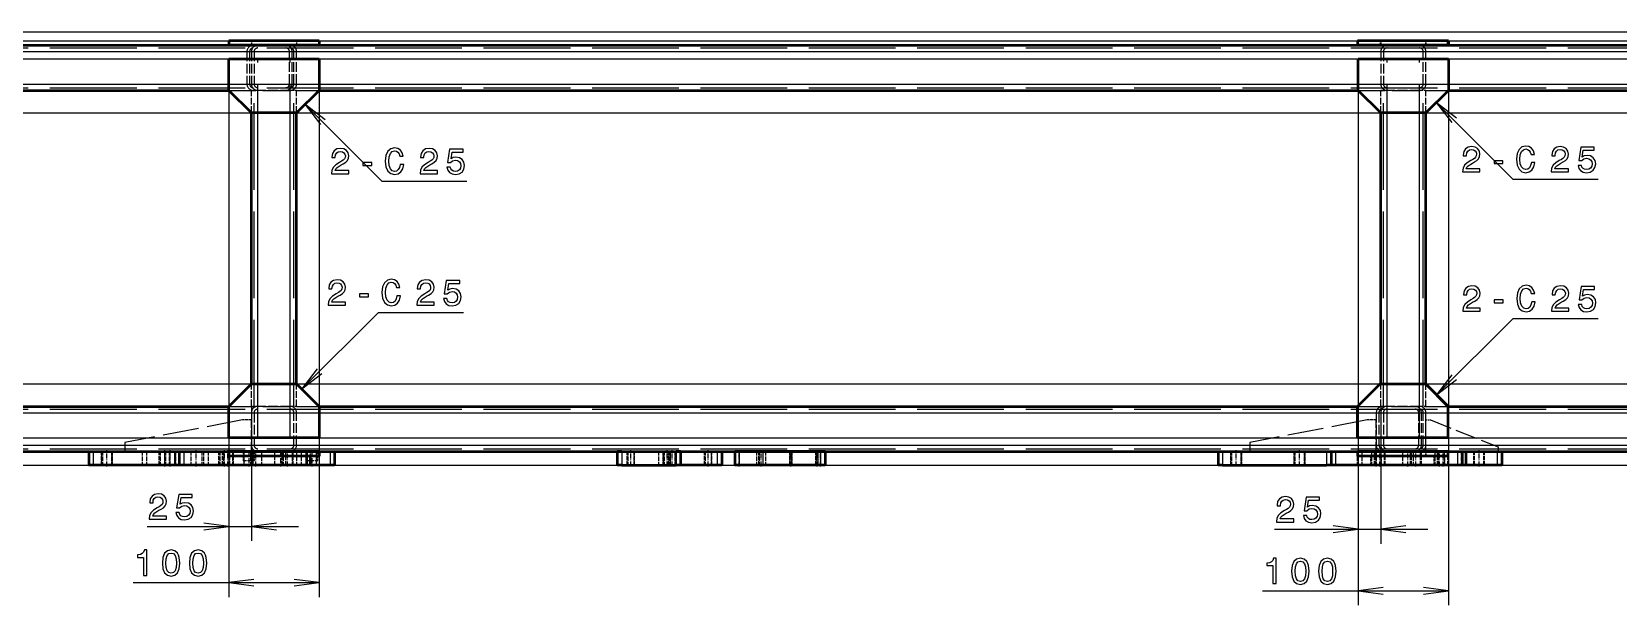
# Model space of a CAD drawing. Extents: x 0 to 1189, y 0 to 841.
# Drawn here: x 367.8 to 587.3, y 197.4 to 276.8 of the extents above; entities that cross this region are included whole.
import ezdxf

# ---------------------------------------------------------------- set-up
doc = ezdxf.new("R2010")
doc.units = 0
doc.linetypes.add('DASHDOT', pattern=[18.5, 12, -3, 0.5, -3])
doc.linetypes.add('DASHED', pattern=[15, 12, -3])

msp = doc.modelspace()

# ---------------------------------------------------------------- linework, layer by layer
at = {"color": 7, "lineweight": 25}
for p, q in [((206.92, 276.82), (779.74, 276.82)), ((198.79, 275.57), (770.06, 275.57)), ((206.92, 274.94), (762.58, 274.94)), ((189.42, 274.07), (754.42, 274.07)), ((198.79, 273.07), (762.58, 273.07)), ((198.79, 273.07), (788.86, 273.07)), ((272.54, 269.57), (395.04, 269.57)), ((395.04, 268.69), (395.04, 206.32)), ((395.04, 268.69), (395.04, 198.54)), ((407.54, 269.57), (551.29, 269.57)), ((407.54, 268.69), (407.54, 198.54)), ((551.29, 268.69), (551.29, 205.93)), ((551.29, 268.69), (551.29, 197.4)), ((563.79, 269.57), (650.67, 269.57)), ((563.79, 268.69), (563.79, 197.4)), ((405.6, 266.75), (416.2, 256.14)), ((562.1, 267.01), (572.71, 256.4)), ((195.67, 265.57), (788.86, 265.57)), ((399.04, 228.07), (399.04, 265.57)), ((403.54, 228.07), (403.54, 265.57)), ((555.29, 228.07), (555.29, 265.57)), ((559.79, 228.07), (559.79, 265.57)), ((416.2, 256.14), (427.98, 256.14)), ((572.71, 256.4), (584.48, 256.4)), ((405.14, 227.35), (415.75, 237.96)), ((415.75, 237.96), (427.52, 237.96)), ((562.14, 226.52), (572.75, 237.12)), ((572.75, 237.12), (584.52, 237.12)), ((195.67, 228.07), (798.81, 228.07)), ((272.54, 224.07), (395.04, 224.07)), ((398.17, 224.94), (398.17, 206.32)), ((407.54, 224.07), (551.21, 224.07)), ((554.42, 224.94), (554.42, 205.93)), ((563.71, 224.07), (650.67, 224.07)), ((189.42, 219.57), (754.42, 219.57)), ((198.79, 220.57), (778.04, 220.57)), ((198.79, 220.57), (798.81, 220.57)), ((189.42, 218.69), (788.4, 218.69)), ((376.29, 218.69), (376.29, 216.82)), ((387.54, 218.69), (387.54, 216.82)), ((388.79, 218.69), (388.79, 216.82)), ((405.67, 218.07), (405.67, 216.82)), ((409.04, 218.69), (409.04, 216.82)), ((449.42, 218.69), (449.42, 216.82)), ((456.92, 218.69), (456.92, 216.82)), ((462.61, 218.69), (462.61, 216.82)), ((465.67, 218.69), (465.67, 216.82)), ((476.92, 218.69), (476.92, 216.82)), ((532.54, 218.69), (532.54, 216.82)), ((546.92, 218.69), (546.92, 216.82)), ((548.17, 218.69), (548.17, 216.82)), ((565.04, 218.69), (565.04, 216.82)), ((570.54, 218.69), (570.54, 216.82)), ((226.54, 216.82), (788.4, 216.82)), ((383.72, 208.32), (404.67, 208.32)), ((539.7, 207.93), (560.92, 207.93)), ((381.8, 200.54), (407.54, 200.54)), ((538.05, 199.4), (563.79, 199.4))]:
    msp.add_line(p, q, dxfattribs=at)
at = {"color": 7, "linetype": 'DASHED', "lineweight": 25}
for p, q in [((190.29, 274.57), (753.54, 274.57)), ((189.42, 274.07), (754.42, 274.07)), ((189.79, 274.07), (754.04, 274.07)), ((189.79, 274.07), (754.04, 274.07)), ((195.29, 274.07), (748.54, 274.07)), ((195.29, 274.07), (748.54, 274.07)), ((195.67, 274.07), (748.17, 274.07)), ((195.67, 274.07), (748.17, 274.07)), ((195.67, 274.07), (748.17, 274.07)), ((195.67, 274.07), (748.17, 274.07)), ((195.67, 274.07), (748.17, 274.07)), ((195.67, 274.07), (748.17, 274.07)), ((189.42, 269.57), (754.42, 269.57)), ((189.79, 269.57), (754.04, 269.57)), ((189.79, 269.57), (754.04, 269.57)), ((190.29, 269.07), (753.54, 269.07)), ((195.29, 269.57), (748.54, 269.57)), ((195.29, 269.57), (748.54, 269.57)), ((195.67, 269.57), (748.17, 269.57)), ((195.67, 269.57), (748.17, 269.57)), ((195.67, 269.57), (748.17, 269.57)), ((195.67, 269.57), (748.17, 269.57)), ((195.67, 269.57), (748.17, 269.57)), ((195.67, 269.57), (748.17, 269.57)), ((398.54, 224.94), (398.54, 268.69)), ((399.04, 224.94), (399.04, 268.69)), ((399.04, 224.94), (399.04, 268.69)), ((399.04, 224.94), (399.04, 268.69)), ((403.54, 224.94), (403.54, 268.69)), ((403.54, 224.94), (403.54, 268.69)), ((403.54, 224.94), (403.54, 268.69)), ((404.04, 224.94), (404.04, 268.69)), ((554.79, 224.94), (554.79, 268.69)), ((555.29, 224.94), (555.29, 268.69)), ((555.29, 224.94), (555.29, 268.69)), ((555.29, 224.94), (555.29, 268.69)), ((559.79, 224.94), (559.79, 268.69)), ((559.79, 224.94), (559.79, 268.69)), ((559.79, 224.94), (559.79, 268.69)), ((560.29, 224.94), (560.29, 268.69)), ((189.42, 224.07), (754.42, 224.07)), ((189.79, 224.07), (754.04, 224.07)), ((189.79, 224.07), (754.04, 224.07)), ((190.29, 224.57), (753.54, 224.57)), ((195.29, 224.07), (748.54, 224.07)), ((195.29, 224.07), (748.54, 224.07)), ((195.67, 224.07), (748.17, 224.07)), ((195.67, 224.07), (748.17, 224.07)), ((195.67, 224.07), (748.17, 224.07)), ((195.67, 224.07), (748.17, 224.07)), ((195.67, 224.07), (748.17, 224.07)), ((195.67, 224.07), (748.17, 224.07)), ((189.42, 219.57), (754.42, 219.57)), ((189.79, 219.57), (754.04, 219.57)), ((189.79, 219.57), (754.04, 219.57)), ((195.29, 219.57), (748.54, 219.57)), ((195.29, 219.57), (748.54, 219.57)), ((195.67, 219.57), (748.17, 219.57)), ((195.67, 219.57), (748.17, 219.57)), ((195.67, 219.57), (748.17, 219.57)), ((195.67, 219.57), (748.17, 219.57)), ((195.67, 219.57), (748.17, 219.57)), ((195.67, 219.57), (748.17, 219.57)), ((190.29, 219.07), (753.54, 219.07))]:
    msp.add_line(p, q, dxfattribs=at)
at = {"color": 7, "lineweight": 50}
for p, q in [((207.54, 274.94), (740.04, 274.94)), ((395.04, 275.57), (395.04, 274.94)), ((407.54, 275.57), (395.04, 275.57)), ((407.54, 274.94), (395.04, 274.94)), ((407.54, 275.57), (407.54, 274.94)), ((551.21, 275.57), (551.21, 274.94)), ((563.71, 275.57), (551.21, 275.57)), ((563.71, 274.94), (551.21, 274.94)), ((563.79, 275.57), (563.71, 275.57)), ((563.71, 275.57), (563.71, 274.94)), ((563.79, 275.57), (563.79, 274.94)), ((395.04, 273.07), (407.54, 273.07)), ((395.04, 268.69), (395.04, 273.07)), ((407.54, 273.07), (407.54, 268.69)), ((551.29, 273.07), (563.79, 273.07)), ((551.29, 268.69), (551.29, 273.07)), ((563.79, 273.07), (563.79, 268.69)), ((272.54, 268.69), (395.04, 268.69)), ((398.17, 265.57), (395.04, 268.69)), ((407.54, 268.69), (404.42, 265.57)), ((407.54, 268.69), (551.29, 268.69)), ((554.42, 265.57), (551.29, 268.69)), ((563.79, 268.69), (560.67, 265.57)), ((563.79, 268.69), (650.67, 268.69)), ((398.17, 228.07), (398.17, 265.57)), ((404.42, 265.57), (398.17, 265.57)), ((404.42, 228.07), (404.42, 265.57)), ((554.42, 228.07), (554.42, 265.57)), ((560.67, 265.57), (554.42, 265.57)), ((560.67, 227.99), (560.67, 265.57)), ((395.04, 224.94), (398.17, 228.07)), ((398.17, 228.07), (404.42, 228.07)), ((404.42, 228.07), (407.54, 224.94)), ((551.21, 224.94), (554.34, 228.07)), ((554.34, 228.07), (560.59, 228.07)), ((560.59, 228.07), (563.71, 224.94)), ((560.67, 228.07), (563.79, 224.94)), ((272.54, 224.94), (395.04, 224.94)), ((395.04, 220.57), (395.04, 224.94)), ((407.54, 224.94), (551.21, 224.94)), ((407.54, 224.94), (407.54, 220.57)), ((551.21, 220.57), (551.21, 224.94)), ((563.71, 224.94), (650.67, 224.94)), ((563.71, 224.94), (563.71, 220.57)), ((407.54, 220.57), (395.04, 220.57)), ((563.71, 220.57), (551.21, 220.57)), ((190.29, 218.69), (448.79, 218.69)), ((375.67, 218.69), (375.67, 216.82)), ((388.17, 218.69), (388.17, 216.82)), ((395.04, 218.69), (395.04, 218.07)), ((407.54, 218.69), (395.04, 218.69)), ((407.54, 218.07), (395.04, 218.07)), ((406.29, 218.07), (406.29, 216.82)), ((407.54, 218.69), (407.54, 218.07)), ((409.67, 218.69), (409.67, 216.82)), ((449.42, 218.69), (448.79, 218.69)), ((448.79, 218.69), (448.79, 216.82)), ((448.89, 218.69), (457.45, 218.69)), ((449.42, 218.69), (456.92, 218.69)), ((457.54, 218.69), (456.92, 218.69)), ((457.54, 218.69), (753.54, 218.69)), ((457.54, 218.69), (457.54, 216.82)), ((463.23, 218.69), (463.23, 216.82)), ((465.67, 218.69), (465.04, 218.69)), ((465.04, 218.69), (465.04, 216.82)), ((476.92, 218.69), (465.67, 218.69)), ((477.54, 218.69), (476.92, 218.69)), ((477.54, 218.69), (477.54, 216.82)), ((531.92, 218.69), (531.92, 216.82)), ((547.54, 218.69), (547.54, 216.82)), ((551.21, 218.69), (551.21, 218.07)), ((563.71, 218.69), (551.21, 218.69)), ((563.71, 218.07), (551.21, 218.07)), ((563.71, 218.69), (563.71, 218.07)), ((565.67, 218.69), (565.67, 216.82)), ((566.17, 218.69), (566.17, 216.82)), ((571.17, 218.69), (571.17, 216.82)), ((376.29, 216.82), (375.67, 216.82)), ((387.54, 216.82), (376.29, 216.82)), ((388.17, 216.82), (387.54, 216.82)), ((388.79, 216.82), (388.17, 216.82)), ((405.67, 216.82), (388.79, 216.82)), ((406.29, 216.82), (405.67, 216.82)), ((409.04, 216.82), (406.29, 216.82)), ((409.67, 216.82), (409.04, 216.82)), ((449.42, 216.82), (448.79, 216.82)), ((449.42, 216.82), (456.92, 216.82)), ((457.54, 216.82), (456.92, 216.82)), ((462.61, 216.82), (457.54, 216.82)), ((463.23, 216.82), (462.61, 216.82)), ((465.67, 216.82), (465.04, 216.82)), ((476.92, 216.82), (465.67, 216.82)), ((477.54, 216.82), (476.92, 216.82)), ((532.54, 216.82), (531.92, 216.82)), ((532.54, 216.82), (546.92, 216.82)), ((547.54, 216.82), (546.92, 216.82)), ((548.17, 216.82), (547.54, 216.82)), ((565.04, 216.82), (548.17, 216.82)), ((565.67, 216.82), (565.04, 216.82)), ((566.17, 216.82), (565.67, 216.82)), ((570.54, 216.82), (566.17, 216.82)), ((571.17, 216.82), (570.54, 216.82))]:
    msp.add_line(p, q, dxfattribs=at)
at = {"color": 7, "linetype": 'DASHED', "lineweight": 25, "ltscale": 0.015625}
for p, q in [((398.17, 275.57), (398.17, 274.94)), ((398.17, 275.57), (398.17, 274.94)), ((398.17, 275.57), (398.17, 274.94)), ((398.17, 275.57), (398.17, 274.94)), ((404.42, 275.57), (404.42, 274.94)), ((404.42, 275.57), (404.42, 274.94)), ((404.42, 275.57), (404.42, 274.94)), ((404.42, 275.57), (404.42, 274.94)), ((551.29, 275.57), (551.29, 274.94)), ((554.34, 275.57), (554.34, 274.94)), ((554.42, 275.57), (554.42, 274.94)), ((554.42, 275.57), (554.42, 274.94)), ((554.42, 275.57), (554.42, 274.94)), ((560.59, 275.57), (560.59, 274.94)), ((560.67, 275.57), (560.67, 274.94)), ((560.67, 275.57), (560.67, 274.94)), ((560.67, 275.57), (560.67, 274.94)), ((560.67, 223.07), (561.29, 223.07)), ((398.17, 218.69), (398.17, 218.07)), ((404.42, 218.69), (404.42, 218.07)), ((405.67, 218.69), (405.67, 218.07)), ((406.29, 218.69), (406.29, 218.07)), ((551.29, 218.69), (551.29, 218.07)), ((554.34, 218.69), (554.34, 218.07)), ((554.42, 218.69), (554.42, 218.07)), ((554.42, 218.69), (554.42, 218.07)), ((554.42, 218.69), (554.42, 218.07)), ((560.59, 218.69), (560.59, 218.07)), ((560.67, 218.69), (560.67, 218.07)), ((560.67, 218.69), (560.67, 218.07)), ((560.67, 218.69), (560.67, 218.07)), ((563.79, 218.69), (563.79, 218.07)), ((570.67, 219.32), (570.67, 218.69))]:
    msp.add_line(p, q, dxfattribs=at)
at = {"color": 7, "linetype": 'DASHDOT', "lineweight": 25}
for p, q in [((132.92, 274.07), (810.92, 274.07)), ((399.04, 220.57), (399.04, 273.07)), ((403.54, 220.57), (403.54, 273.07)), ((555.29, 220.57), (555.29, 273.07)), ((559.79, 220.57), (559.79, 273.07)), ((132.92, 269.57), (810.92, 269.57)), ((132.92, 224.07), (810.92, 224.07)), ((132.92, 219.57), (810.92, 219.57))]:
    msp.add_line(p, q, dxfattribs=at)
at = {"color": 7, "linetype": 'DASHED', "lineweight": 25, "ltscale": 0.1125}
for p, q in [((397.54, 274.07), (397.54, 269.57)), ((397.92, 274.07), (397.92, 269.57)), ((398.17, 274.07), (398.17, 269.57)), ((398.54, 274.07), (398.54, 269.57)), ((403.42, 269.57), (403.42, 274.07)), ((403.79, 269.57), (403.79, 274.07)), ((404.04, 269.57), (404.04, 274.07)), ((404.42, 269.57), (404.42, 274.07)), ((554.42, 274.07), (554.42, 269.57)), ((554.79, 274.07), (554.79, 269.57)), ((560.29, 269.57), (560.29, 274.07)), ((560.67, 269.57), (560.67, 274.07)), ((403.54, 268.69), (399.04, 268.69)), ((559.79, 268.69), (555.29, 268.69)), ((398.17, 224.07), (398.17, 219.57)), ((398.54, 224.07), (398.54, 219.57)), ((403.54, 224.94), (399.04, 224.94)), ((404.04, 219.57), (404.04, 224.07)), ((404.42, 219.57), (404.42, 224.07)), ((553.79, 224.07), (553.79, 219.57)), ((554.17, 224.07), (554.17, 219.57)), ((554.42, 224.07), (554.42, 219.57)), ((554.79, 224.07), (554.79, 219.57)), ((559.79, 224.94), (555.29, 224.94)), ((559.67, 219.57), (559.67, 224.07)), ((560.04, 219.57), (560.04, 224.07)), ((560.29, 219.57), (560.29, 224.07)), ((560.67, 219.57), (560.67, 224.07))]:
    msp.add_line(p, q, dxfattribs=at)
at = {"color": 7, "linetype": 'DASHED', "lineweight": 25, "ltscale": 0.3125}
for p, q in [((395.04, 269.57), (407.54, 269.57)), ((395.04, 268.69), (407.54, 268.69)), ((551.29, 269.57), (563.79, 269.57)), ((551.29, 268.69), (563.79, 268.69)), ((395.04, 224.94), (407.54, 224.94)), ((395.04, 224.07), (407.54, 224.07)), ((551.21, 224.94), (563.71, 224.94)), ((551.21, 224.07), (563.71, 224.07))]:
    msp.add_line(p, q, dxfattribs=at)
at = {"color": 7, "linetype": 'DASHED', "lineweight": 25, "ltscale": 0.078125}
for p, q in [((398.17, 265.57), (398.17, 268.69)), ((399.04, 265.57), (399.04, 268.69)), ((403.54, 265.57), (403.54, 268.69)), ((404.42, 265.57), (404.42, 268.69)), ((554.42, 265.57), (554.42, 268.69)), ((555.29, 265.57), (555.29, 268.69)), ((559.79, 265.57), (559.79, 268.69)), ((560.67, 265.57), (560.67, 268.69)), ((398.17, 224.94), (398.17, 228.07)), ((399.04, 224.94), (399.04, 228.07)), ((403.54, 224.94), (403.54, 228.07)), ((404.42, 224.94), (404.42, 228.07)), ((554.42, 224.94), (554.42, 228.07)), ((555.29, 224.94), (555.29, 228.07)), ((559.79, 224.94), (559.79, 228.07))]:
    msp.add_line(p, q, dxfattribs=at)
at = {"color": 7, "linetype": 'DASHED', "lineweight": 25, "ltscale": 0.021875}
for p, q in [((399.04, 268.69), (398.17, 268.69)), ((404.42, 268.69), (403.54, 268.69)), ((555.29, 268.69), (554.42, 268.69)), ((560.67, 268.69), (559.79, 268.69)), ((399.04, 224.94), (398.17, 224.94)), ((404.42, 224.94), (403.54, 224.94)), ((555.29, 224.94), (554.42, 224.94)), ((560.67, 224.94), (559.79, 224.94))]:
    msp.add_line(p, q, dxfattribs=at)
at = {"color": 7, "linetype": 'DASHED', "lineweight": 25, "ltscale": 0.110485}
msp.add_line((551.29, 224.94), (554.42, 228.07), dxfattribs=at)
at = {"color": 7, "linetype": 'DASHED', "lineweight": 25, "ltscale": 0.002049}
for p, q in [((560.59, 228.07), (560.67, 228.07)), ((563.79, 220.57), (563.71, 220.57))]:
    msp.add_line(p, q, dxfattribs=at)
at = {"color": 7, "linetype": 'DASHED', "lineweight": 25, "ltscale": 0.07608}
msp.add_line((560.67, 224.94), (560.67, 227.99), dxfattribs=at)
at = {"color": 7, "linetype": 'DASHED', "lineweight": 25, "ltscale": 0.109375}
for p, q in [((551.29, 220.57), (551.29, 224.94)), ((563.79, 224.94), (563.79, 220.57)), ((398.17, 218.69), (398.17, 223.07)), ((553.79, 218.69), (553.79, 223.07)), ((560.67, 218.69), (560.67, 223.07))]:
    msp.add_line(p, q, dxfattribs=at)
at = {"color": 7, "linetype": 'DASHED', "lineweight": 25, "ltscale": 0.413694}
for p, q in [((396.92, 223.07), (380.67, 219.94)), ((552.54, 223.07), (536.29, 219.94))]:
    msp.add_line(p, q, dxfattribs=at)
at = {"color": 7, "linetype": 'DASHED', "lineweight": 25, "ltscale": 0.03125}
for p, q in [((398.17, 223.07), (396.92, 223.07)), ((553.79, 223.07), (552.54, 223.07)), ((380.67, 219.94), (380.67, 218.69)), ((536.29, 219.94), (536.29, 218.69)), ((397.04, 218.69), (397.04, 217.44)), ((397.04, 218.69), (397.04, 217.44)), ((398.54, 218.69), (398.54, 217.44)), ((398.54, 218.69), (398.54, 217.44)), ((405.79, 218.69), (405.79, 217.44)), ((405.79, 218.69), (405.79, 217.44)), ((407.29, 218.69), (407.29, 217.44)), ((407.29, 218.69), (407.29, 217.44)), ((553.04, 216.82), (553.04, 218.07)), ((553.04, 216.82), (553.04, 218.07)), ((554.54, 216.82), (554.54, 218.07)), ((554.54, 216.82), (554.54, 218.07)), ((561.79, 216.82), (561.79, 218.07)), ((561.79, 216.82), (561.79, 218.07)), ((563.29, 216.82), (563.29, 218.07)), ((563.29, 216.82), (563.29, 218.07))]:
    msp.add_line(p, q, dxfattribs=at)
at = {"color": 7, "linetype": 'DASHED', "lineweight": 25, "ltscale": 0.25243}
msp.add_line((561.29, 223.07), (570.67, 219.32), dxfattribs=at)
at = {"color": 7, "linetype": 'DASHED', "lineweight": 25, "ltscale": 0.046875}
for p, q in [((376.29, 218.69), (376.29, 216.82)), ((377.42, 218.69), (377.42, 216.82)), ((377.42, 216.82), (377.42, 218.69)), ((377.42, 216.82), (377.42, 218.69)), ((377.54, 218.69), (377.54, 216.82)), ((377.54, 218.69), (377.54, 216.82)), ((378.8, 218.69), (378.8, 216.82)), ((378.8, 218.69), (378.8, 216.82)), ((378.92, 218.69), (378.92, 216.82)), ((378.92, 216.82), (378.92, 218.69)), ((378.92, 216.82), (378.92, 218.69)), ((383.04, 218.69), (383.04, 216.82)), ((383.67, 218.69), (383.67, 216.82)), ((383.67, 218.69), (383.67, 216.82)), ((385.42, 216.82), (385.42, 218.69)), ((385.42, 216.82), (385.42, 218.69)), ((385.54, 218.69), (385.54, 216.82)), ((385.54, 218.69), (385.54, 216.82)), ((386.17, 218.69), (386.17, 216.82)), ((386.17, 216.82), (386.17, 218.69)), ((386.17, 216.82), (386.17, 218.69)), ((386.29, 218.69), (386.29, 216.82)), ((386.29, 218.69), (386.29, 216.82)), ((386.8, 218.69), (386.8, 216.82)), ((386.8, 218.69), (386.8, 216.82)), ((386.92, 216.82), (386.92, 218.69)), ((386.92, 216.82), (386.92, 218.69)), ((387.55, 218.69), (387.55, 216.82)), ((387.55, 218.69), (387.55, 216.82)), ((387.67, 218.69), (387.67, 216.82)), ((387.67, 216.82), (387.67, 218.69)), ((387.67, 216.82), (387.67, 218.69)), ((388.79, 218.69), (388.79, 216.82)), ((388.79, 218.69), (388.79, 216.82)), ((389.79, 218.69), (389.79, 216.82)), ((389.79, 218.69), (389.79, 216.82)), ((391.29, 218.69), (391.29, 216.82)), ((391.29, 218.69), (391.29, 216.82)), ((391.54, 218.69), (391.54, 216.82)), ((392.17, 218.69), (392.17, 216.82)), ((392.17, 218.69), (392.17, 216.82)), ((393.67, 216.82), (393.67, 218.69)), ((393.67, 216.82), (393.67, 218.69)), ((393.67, 216.82), (393.67, 218.69)), ((393.67, 216.82), (393.67, 218.69)), ((393.79, 218.69), (393.79, 216.82)), ((393.79, 218.69), (393.79, 216.82)), ((393.79, 218.69), (393.79, 216.82)), ((393.79, 218.69), (393.79, 216.82)), ((394.17, 216.82), (394.17, 218.69)), ((394.17, 216.82), (394.17, 218.69)), ((394.29, 218.69), (394.29, 216.82)), ((394.29, 218.69), (394.29, 216.82)), ((395.05, 218.69), (395.05, 216.82)), ((395.05, 218.69), (395.05, 216.82)), ((395.05, 218.69), (395.05, 216.82)), ((395.05, 218.69), (395.05, 216.82)), ((395.17, 216.82), (395.17, 218.69)), ((395.17, 216.82), (395.17, 218.69)), ((395.17, 216.82), (395.17, 218.69)), ((395.17, 216.82), (395.17, 218.69)), ((395.55, 218.69), (395.55, 216.82)), ((395.55, 218.69), (395.55, 216.82)), ((395.67, 216.82), (395.67, 218.69)), ((395.67, 216.82), (395.67, 218.69)), ((397.16, 216.82), (397.16, 218.69)), ((397.16, 216.82), (397.16, 218.69)), ((398.04, 218.69), (398.04, 216.82)), ((398.04, 218.69), (398.04, 216.82)), ((398.04, 218.69), (398.04, 216.82)), ((398.04, 218.69), (398.04, 216.82)), ((398.42, 216.82), (398.42, 218.69)), ((398.42, 216.82), (398.42, 218.69)), ((399.54, 218.69), (399.54, 216.82)), ((399.54, 218.69), (399.54, 216.82)), ((399.54, 218.69), (399.54, 216.82)), ((399.54, 218.69), (399.54, 216.82)), ((401.42, 216.82), (401.42, 218.69)), ((401.42, 216.82), (401.42, 218.69)), ((402.42, 216.82), (402.42, 218.69)), ((402.42, 216.82), (402.42, 218.69)), ((402.42, 216.82), (402.42, 218.69)), ((402.42, 216.82), (402.42, 218.69)), ((402.54, 218.69), (402.54, 216.82)), ((402.54, 218.69), (402.54, 216.82)), ((402.54, 218.69), (402.54, 216.82)), ((402.54, 218.69), (402.54, 216.82)), ((402.92, 216.82), (402.92, 218.69)), ((402.92, 216.82), (402.92, 218.69)), ((403.8, 218.69), (403.8, 216.82)), ((403.8, 218.69), (403.8, 216.82)), ((403.8, 218.69), (403.8, 216.82)), ((403.8, 218.69), (403.8, 216.82)), ((403.92, 216.82), (403.92, 218.69)), ((403.92, 216.82), (403.92, 218.69)), ((403.92, 216.82), (403.92, 218.69)), ((403.92, 216.82), (403.92, 218.69)), ((404.42, 218.69), (404.42, 216.82)), ((404.42, 218.69), (404.42, 216.82)), ((405.04, 218.69), (405.04, 216.82)), ((405.67, 218.69), (405.67, 216.82)), ((405.67, 218.69), (405.67, 216.82)), ((405.67, 218.69), (405.67, 216.82)), ((405.91, 216.82), (405.91, 218.69)), ((405.91, 216.82), (405.91, 218.69)), ((407.17, 216.82), (407.17, 218.69)), ((407.17, 216.82), (407.17, 218.69)), ((409.04, 218.69), (409.04, 216.82)), ((449.42, 218.69), (449.42, 216.82)), ((450.17, 216.82), (450.17, 218.69)), ((450.17, 216.82), (450.17, 218.69)), ((450.25, 218.69), (450.25, 216.82)), ((450.25, 218.69), (450.25, 216.82)), ((451.08, 218.69), (451.08, 216.82)), ((451.08, 218.69), (451.08, 216.82)), ((451.17, 216.82), (451.17, 218.69)), ((451.17, 216.82), (451.17, 218.69)), ((454.48, 218.69), (454.48, 216.82)), ((455.11, 218.69), (455.11, 216.82)), ((455.11, 218.69), (455.11, 216.82)), ((455.17, 216.82), (455.17, 218.69)), ((455.17, 216.82), (455.17, 218.69)), ((455.25, 218.69), (455.25, 216.82)), ((455.25, 218.69), (455.25, 216.82)), ((455.86, 216.82), (455.86, 218.69)), ((455.86, 216.82), (455.86, 218.69)), ((455.94, 218.69), (455.94, 216.82)), ((455.94, 218.69), (455.94, 216.82)), ((456.08, 218.69), (456.08, 216.82)), ((456.08, 218.69), (456.08, 216.82)), ((456.17, 216.82), (456.17, 218.69)), ((456.17, 216.82), (456.17, 218.69)), ((456.77, 218.69), (456.77, 216.82)), ((456.77, 218.69), (456.77, 216.82)), ((456.86, 216.82), (456.86, 218.69)), ((456.86, 216.82), (456.86, 218.69)), ((456.92, 218.69), (456.92, 216.82)), ((460.86, 216.82), (460.86, 218.69)), ((460.86, 216.82), (460.86, 218.69)), ((460.94, 218.69), (460.94, 216.82)), ((460.94, 218.69), (460.94, 216.82)), ((461.77, 218.69), (461.77, 216.82)), ((461.77, 218.69), (461.77, 216.82)), ((461.86, 216.82), (461.86, 218.69)), ((461.86, 216.82), (461.86, 218.69)), ((462.61, 218.69), (462.61, 216.82)), ((465.67, 218.69), (465.67, 216.82)), ((468.04, 218.69), (468.04, 216.82)), ((468.36, 216.82), (468.36, 218.69)), ((468.36, 216.82), (468.36, 218.69)), ((468.36, 216.82), (468.36, 218.69)), ((468.36, 216.82), (468.36, 218.69)), ((468.41, 218.69), (468.41, 216.82)), ((468.41, 218.69), (468.41, 216.82)), ((468.93, 218.69), (468.93, 216.82)), ((468.93, 218.69), (468.93, 216.82)), ((468.98, 216.82), (468.98, 218.69)), ((468.98, 216.82), (468.98, 218.69)), ((468.98, 216.82), (468.98, 218.69)), ((468.98, 216.82), (468.98, 218.69)), ((469.29, 218.69), (469.29, 216.82)), ((472.64, 216.82), (472.64, 218.69)), ((472.64, 216.82), (472.64, 218.69)), ((472.64, 216.82), (472.64, 218.69)), ((472.64, 216.82), (472.64, 218.69)), ((472.67, 218.69), (472.67, 216.82)), ((472.67, 218.69), (472.67, 216.82)), ((472.92, 218.69), (472.92, 216.82)), ((472.92, 218.69), (472.92, 216.82)), ((472.95, 216.82), (472.95, 218.69)), ((472.95, 216.82), (472.95, 218.69)), ((472.95, 216.82), (472.95, 218.69)), ((472.95, 216.82), (472.95, 218.69)), ((476.26, 216.82), (476.26, 218.69)), ((476.26, 216.82), (476.26, 218.69)), ((476.26, 216.82), (476.26, 218.69)), ((476.26, 216.82), (476.26, 218.69)), ((476.29, 218.69), (476.29, 216.82)), ((476.29, 218.69), (476.29, 216.82)), ((476.54, 218.69), (476.54, 216.82)), ((476.54, 218.69), (476.54, 216.82)), ((476.57, 216.82), (476.57, 218.69)), ((476.57, 216.82), (476.57, 218.69)), ((476.57, 216.82), (476.57, 218.69)), ((476.57, 216.82), (476.57, 218.69)), ((476.92, 218.69), (476.92, 216.82)), ((532.54, 218.69), (532.54, 216.82)), ((533.67, 218.69), (533.67, 216.82)), ((533.67, 216.82), (533.67, 218.69)), ((533.67, 216.82), (533.67, 218.69)), ((533.79, 218.69), (533.79, 216.82)), ((533.79, 218.69), (533.79, 216.82)), ((535.05, 218.69), (535.05, 216.82)), ((535.05, 218.69), (535.05, 216.82)), ((535.17, 218.69), (535.17, 216.82)), ((535.17, 216.82), (535.17, 218.69)), ((535.17, 216.82), (535.17, 218.69)), ((542.42, 218.69), (542.42, 216.82)), ((542.42, 216.82), (542.42, 218.69)), ((542.42, 216.82), (542.42, 218.69)), ((542.54, 218.69), (542.54, 216.82)), ((542.54, 218.69), (542.54, 216.82)), ((543.8, 218.69), (543.8, 216.82)), ((543.8, 218.69), (543.8, 216.82)), ((543.92, 218.69), (543.92, 216.82)), ((543.92, 216.82), (543.92, 218.69)), ((543.92, 216.82), (543.92, 218.69)), ((551.17, 218.69), (551.17, 216.82)), ((551.79, 218.69), (551.79, 216.82)), ((551.79, 218.69), (551.79, 216.82)), ((553.16, 218.69), (553.16, 216.82)), ((553.16, 218.69), (553.16, 216.82)), ((553.54, 216.82), (553.54, 218.69)), ((553.54, 216.82), (553.54, 218.69)), ((553.54, 216.82), (553.54, 218.69)), ((553.66, 216.82), (553.66, 218.69)), ((553.66, 216.82), (553.66, 218.69)), ((553.79, 218.69), (553.79, 216.82)), ((554.42, 218.69), (554.42, 216.82)), ((554.42, 218.69), (554.42, 216.82)), ((554.43, 218.69), (554.43, 216.82)), ((554.43, 218.69), (554.43, 216.82)), ((554.93, 216.82), (554.93, 218.69)), ((554.93, 216.82), (554.93, 218.69)), ((555.04, 216.82), (555.04, 218.69)), ((555.04, 216.82), (555.04, 218.69)), ((555.04, 216.82), (555.04, 218.69)), ((557.42, 218.69), (557.42, 216.82)), ((557.42, 218.69), (557.42, 216.82)), ((558.54, 216.82), (558.54, 218.69)), ((558.54, 216.82), (558.54, 218.69)), ((558.54, 216.82), (558.54, 218.69)), ((558.66, 216.82), (558.66, 218.69)), ((558.66, 216.82), (558.66, 218.69)), ((558.92, 218.69), (558.92, 216.82)), ((558.92, 218.69), (558.92, 216.82)), ((559.92, 216.82), (559.92, 218.69)), ((559.92, 216.82), (559.92, 218.69)), ((560.04, 216.82), (560.04, 218.69)), ((560.04, 216.82), (560.04, 218.69)), ((560.04, 216.82), (560.04, 218.69)), ((561.91, 218.69), (561.91, 216.82)), ((561.91, 218.69), (561.91, 216.82)), ((562.29, 216.82), (562.29, 218.69)), ((562.29, 216.82), (562.29, 218.69)), ((562.29, 216.82), (562.29, 218.69)), ((562.41, 216.82), (562.41, 218.69)), ((562.41, 216.82), (562.41, 218.69)), ((563.18, 218.69), (563.18, 216.82)), ((563.18, 218.69), (563.18, 216.82)), ((563.68, 216.82), (563.68, 218.69)), ((563.68, 216.82), (563.68, 218.69)), ((563.79, 216.82), (563.79, 218.69)), ((563.79, 216.82), (563.79, 218.69)), ((563.79, 216.82), (563.79, 218.69)), ((565.04, 218.69), (565.04, 216.82)), ((565.54, 218.69), (565.54, 216.82)), ((565.54, 218.69), (565.54, 216.82)), ((567.29, 216.82), (567.29, 218.69)), ((567.29, 216.82), (567.29, 218.69)), ((567.29, 216.82), (567.29, 218.69)), ((567.41, 216.82), (567.41, 218.69)), ((567.41, 216.82), (567.41, 218.69)), ((568.67, 216.82), (568.67, 218.69)), ((568.67, 216.82), (568.67, 218.69)), ((568.79, 216.82), (568.79, 218.69)), ((568.79, 216.82), (568.79, 218.69)), ((568.79, 216.82), (568.79, 218.69)), ((570.54, 218.69), (570.54, 216.82))]:
    msp.add_line(p, q, dxfattribs=at)
at = {"color": 7, "linetype": 'DASHDOT', "lineweight": 25, "ltscale": 0.05625}
for p, q in [((378.17, 216.63), (378.17, 218.88)), ((386.17, 216.63), (386.17, 218.88)), ((386.92, 216.63), (386.92, 218.88)), ((390.54, 216.63), (390.54, 218.88)), ((394.42, 216.63), (394.42, 218.88)), ((394.92, 216.63), (394.92, 218.88)), ((398.79, 216.63), (398.79, 218.88)), ((403.17, 216.63), (403.17, 218.88)), ((450.67, 216.63), (450.67, 218.88)), ((455.67, 216.63), (455.67, 218.88)), ((456.36, 216.63), (456.36, 218.88)), ((461.36, 216.63), (461.36, 218.88)), ((465.67, 216.63), (465.67, 218.88)), ((468.67, 216.63), (468.67, 218.88)), ((472.79, 216.63), (472.79, 218.88)), ((476.42, 216.63), (476.42, 218.88)), ((476.92, 216.63), (476.92, 218.88)), ((534.42, 216.63), (534.42, 218.88)), ((543.17, 216.63), (543.17, 218.88)), ((553.79, 216.63), (553.79, 218.88)), ((554.29, 216.63), (554.29, 218.88)), ((558.17, 216.63), (558.17, 218.88)), ((559.29, 216.63), (559.29, 218.88)), ((562.54, 216.63), (562.54, 218.88)), ((563.04, 216.63), (563.04, 218.88)), ((568.04, 216.63), (568.04, 218.88))]:
    msp.add_line(p, q, dxfattribs=at)
at = {"color": 7, "linetype": 'DASHED', "lineweight": 25, "ltscale": 0.0375}
for p, q in [((397.04, 217.44), (398.54, 217.44)), ((397.04, 217.44), (398.54, 217.44)), ((397.04, 217.44), (398.54, 217.44)), ((397.04, 217.44), (398.54, 217.44)), ((397.04, 217.44), (398.54, 217.44)), ((405.79, 217.44), (407.29, 217.44)), ((405.79, 217.44), (407.29, 217.44)), ((405.79, 217.44), (407.29, 217.44)), ((405.79, 217.44), (407.29, 217.44)), ((405.79, 217.44), (407.29, 217.44)), ((554.54, 218.07), (553.04, 218.07)), ((554.54, 218.07), (553.04, 218.07)), ((554.54, 218.07), (553.04, 218.07)), ((554.54, 218.07), (553.04, 218.07)), ((563.29, 218.07), (561.79, 218.07)), ((563.29, 218.07), (561.79, 218.07)), ((563.29, 218.07), (561.79, 218.07)), ((563.29, 218.07), (561.79, 218.07))]:
    msp.add_line(p, q, dxfattribs=at)
at = {"color": 7, "linetype": 'DASHED', "lineweight": 25, "ltscale": 0.005918}
for p, q in [((397.04, 217.44), (397.16, 217.24)), ((397.04, 217.44), (397.16, 217.24)), ((398.54, 217.44), (398.42, 217.24)), ((398.54, 217.44), (398.42, 217.24)), ((405.79, 217.44), (405.91, 217.24)), ((405.79, 217.44), (405.91, 217.24)), ((407.29, 217.44), (407.17, 217.24)), ((407.29, 217.44), (407.17, 217.24)), ((553.04, 218.07), (553.16, 218.27)), ((553.04, 218.07), (553.16, 218.27)), ((554.54, 218.07), (554.43, 218.27)), ((554.54, 218.07), (554.43, 218.27)), ((561.79, 218.07), (561.91, 218.27)), ((561.79, 218.07), (561.91, 218.27)), ((563.29, 218.07), (563.18, 218.27)), ((563.29, 218.07), (563.18, 218.27))]:
    msp.add_line(p, q, dxfattribs=at)
at = {"color": 7, "linetype": 'DASHDOT', "lineweight": 25, "ltscale": 0.056252}
for p, q in [((397.79, 218.88), (397.79, 216.63)), ((402.17, 218.88), (402.17, 216.63)), ((406.54, 218.88), (406.54, 216.63))]:
    msp.add_line(p, q, dxfattribs=at)
at = {"color": 7, "linetype": 'DASHED', "lineweight": 25, "ltscale": 0.002298}
msp.add_line((448.79, 218.69), (448.89, 218.69), dxfattribs=at)
at = {"color": 7, "linetype": 'DASHED', "lineweight": 25, "ltscale": 0.002299}
msp.add_line((457.45, 218.69), (457.54, 218.69), dxfattribs=at)
at = {"color": 7, "linetype": 'DASHED', "lineweight": 25, "ltscale": 0.002046}
msp.add_line((563.79, 218.07), (563.71, 218.07), dxfattribs=at)
at = {"color": 7, "lineweight": 25}
for points in [[(408.37, 264.62), (405.6, 266.75), (407.73, 263.97)], [(564.88, 264.87), (562.1, 267.01), (564.24, 264.23)], [(407.27, 230.13), (405.14, 227.35), (407.92, 229.48)], [(564.27, 229.29), (562.14, 226.52), (564.92, 228.65)], [(391.57, 207.86), (395.04, 208.32), (391.57, 208.78)], [(401.64, 208.78), (398.17, 208.32), (401.64, 207.86)], [(547.82, 207.47), (551.29, 207.93), (547.82, 208.39)], [(557.89, 208.39), (554.42, 207.93), (557.89, 207.47)], [(398.51, 200.99), (395.04, 200.54), (398.51, 200.08)], [(404.07, 200.08), (407.54, 200.54), (404.07, 200.99)], [(554.76, 199.86), (551.29, 199.4), (554.76, 198.94)], [(560.32, 198.94), (563.79, 199.4), (560.32, 199.86)]]:
    msp.add_lwpolyline(points, dxfattribs=at)
for points in [[(409.23, 257.14), (411.64, 257.14), (411.64, 257.58), (409.74, 257.58), (409.84, 257.81), (410.03, 258.01), (410.59, 258.37), (410.88, 258.52), (411.22, 258.74), (411.45, 258.99), (411.59, 259.29), (411.64, 259.62), (411.55, 260.05), (411.32, 260.38), (410.95, 260.59), (410.48, 260.67), (410, 260.58), (409.63, 260.34), (409.4, 259.97), (409.31, 259.47), (409.31, 259.4), (409.77, 259.4), (409.77, 259.44), (409.82, 259.78), (409.96, 260.03), (410.17, 260.19), (410.46, 260.25), (410.75, 260.2), (410.97, 260.07), (411.11, 259.88), (411.16, 259.63), (411.12, 259.4), (411.03, 259.2), (410.87, 259.03), (410.65, 258.88), (410.35, 258.72), (409.85, 258.4), (409.51, 258.07), (409.3, 257.67), (409.23, 257.16)], [(418.75, 258.44), (418.65, 258.02), (418.49, 257.72), (418.25, 257.53), (417.98, 257.47), (417.65, 257.56), (417.4, 257.83), (417.23, 258.28), (417.17, 258.89), (417.23, 259.5), (417.39, 259.95), (417.65, 260.22), (417.98, 260.32), (418.22, 260.27), (418.43, 260.13), (418.59, 259.9), (418.7, 259.59), (419.18, 259.59), (419.03, 260.07), (418.77, 260.43), (418.41, 260.66), (417.98, 260.74), (417.45, 260.61), (417.04, 260.26), (416.78, 259.68), (416.69, 258.89), (416.78, 258.11), (417.04, 257.53), (417.45, 257.17), (417.98, 257.05), (418.45, 257.14), (418.83, 257.41), (419.1, 257.85), (419.24, 258.44)], [(421.49, 257.14), (423.9, 257.14), (423.9, 257.58), (422, 257.58), (422.1, 257.81), (422.28, 258.01), (422.84, 258.37), (423.14, 258.52), (423.47, 258.74), (423.71, 258.99), (423.85, 259.29), (423.9, 259.62), (423.81, 260.05), (423.57, 260.38), (423.21, 260.59), (422.74, 260.67), (422.26, 260.58), (421.89, 260.34), (421.65, 259.97), (421.57, 259.47), (421.57, 259.4), (422.03, 259.4), (422.03, 259.44), (422.08, 259.78), (422.21, 260.03), (422.43, 260.19), (422.72, 260.25), (423.01, 260.2), (423.23, 260.07), (423.37, 259.88), (423.42, 259.63), (423.38, 259.4), (423.29, 259.2), (423.13, 259.03), (422.9, 258.88), (422.61, 258.72), (422.11, 258.4), (421.76, 258.07), (421.56, 257.67), (421.49, 257.16)], [(425.21, 258.05), (425.32, 257.64), (425.57, 257.32), (425.93, 257.12), (426.39, 257.04), (426.9, 257.13), (427.3, 257.38), (427.55, 257.77), (427.65, 258.28), (427.56, 258.75), (427.32, 259.11), (426.94, 259.35), (426.45, 259.44), (426.08, 259.38), (425.78, 259.21), (425.92, 260.15), (427.46, 260.15), (427.46, 260.57), (425.59, 260.57), (425.31, 258.71), (425.71, 258.71), (426, 258.95), (426.38, 259.03), (426.7, 258.98), (426.95, 258.82), (427.1, 258.57), (427.16, 258.25), (427.1, 257.93), (426.94, 257.69), (426.7, 257.53), (426.38, 257.47), (426.11, 257.51), (425.9, 257.63), (425.75, 257.81), (425.68, 258.05)], [(565.74, 257.4), (568.15, 257.4), (568.15, 257.83), (566.24, 257.83), (566.35, 258.07), (566.53, 258.27), (567.09, 258.62), (567.39, 258.78), (567.72, 258.99), (567.96, 259.24), (568.1, 259.54), (568.15, 259.88), (568.06, 260.3), (567.82, 260.64), (567.46, 260.85), (566.99, 260.92), (566.51, 260.84), (566.14, 260.6), (565.9, 260.22), (565.82, 259.72), (565.82, 259.65), (566.28, 259.65), (566.28, 259.69), (566.33, 260.04), (566.46, 260.29), (566.68, 260.45), (566.97, 260.51), (567.26, 260.46), (567.48, 260.33), (567.62, 260.13), (567.67, 259.89), (567.63, 259.65), (567.54, 259.46), (567.37, 259.28), (567.15, 259.13), (566.86, 258.97), (566.36, 258.66), (566.01, 258.33), (565.81, 257.92), (565.74, 257.41)], [(575.26, 258.7), (575.16, 258.28), (574.99, 257.97), (574.76, 257.79), (574.49, 257.73), (574.16, 257.82), (573.9, 258.09), (573.73, 258.53), (573.68, 259.15), (573.73, 259.76), (573.9, 260.21), (574.16, 260.48), (574.49, 260.58), (574.73, 260.53), (574.94, 260.38), (575.1, 260.16), (575.21, 259.84), (575.69, 259.84), (575.54, 260.32), (575.28, 260.69), (574.92, 260.91), (574.49, 260.99), (573.95, 260.87), (573.55, 260.52), (573.28, 259.94), (573.19, 259.15), (573.28, 258.36), (573.55, 257.78), (573.95, 257.42), (574.49, 257.3), (574.96, 257.4), (575.34, 257.67), (575.6, 258.1), (575.74, 258.7)], [(578, 257.4), (580.4, 257.4), (580.4, 257.83), (578.5, 257.83), (578.61, 258.07), (578.79, 258.27), (579.35, 258.62), (579.65, 258.78), (579.98, 258.99), (580.22, 259.24), (580.35, 259.54), (580.4, 259.88), (580.32, 260.3), (580.08, 260.64), (579.72, 260.85), (579.25, 260.92), (578.77, 260.84), (578.4, 260.6), (578.16, 260.22), (578.08, 259.72), (578.08, 259.65), (578.54, 259.65), (578.54, 259.69), (578.58, 260.04), (578.72, 260.29), (578.94, 260.45), (579.22, 260.51), (579.52, 260.46), (579.73, 260.33), (579.87, 260.13), (579.93, 259.89), (579.89, 259.65), (579.79, 259.46), (579.63, 259.28), (579.41, 259.13), (579.11, 258.97), (578.62, 258.66), (578.27, 258.33), (578.06, 257.92), (578, 257.41)], [(581.71, 258.31), (581.83, 257.9), (582.07, 257.58), (582.44, 257.37), (582.9, 257.3), (583.41, 257.39), (583.81, 257.64), (584.06, 258.03), (584.16, 258.53), (584.07, 259), (583.83, 259.37), (583.45, 259.61), (582.96, 259.69), (582.58, 259.63), (582.29, 259.47), (582.43, 260.41), (583.96, 260.41), (583.96, 260.82), (582.09, 260.82), (581.82, 258.97), (582.22, 258.97), (582.51, 259.2), (582.88, 259.29), (583.21, 259.23), (583.45, 259.07), (583.61, 258.83), (583.67, 258.51), (583.61, 258.19), (583.45, 257.94), (583.2, 257.79), (582.88, 257.73), (582.62, 257.77), (582.41, 257.88), (582.26, 258.06), (582.18, 258.31)], [(413.59, 258.3), (414.81, 258.3), (414.81, 258.7), (413.59, 258.7)], [(570.1, 258.55), (571.32, 258.55), (571.32, 258.95), (570.1, 258.95)], [(408.78, 238.96), (411.18, 238.96), (411.18, 239.39), (409.28, 239.39), (409.39, 239.63), (409.57, 239.82), (410.13, 240.18), (410.42, 240.33), (410.76, 240.55), (410.99, 240.8), (411.13, 241.1), (411.18, 241.44), (411.1, 241.86), (410.86, 242.19), (410.49, 242.4), (410.03, 242.48), (409.54, 242.39), (409.17, 242.16), (408.94, 241.78), (408.86, 241.28), (408.86, 241.21), (409.31, 241.21), (409.31, 241.25), (409.36, 241.59), (409.5, 241.84), (409.71, 242.01), (410, 242.06), (410.29, 242.01), (410.51, 241.89), (410.65, 241.69), (410.7, 241.44), (410.67, 241.21), (410.57, 241.01), (410.41, 240.84), (410.19, 240.69), (409.89, 240.53), (409.4, 240.22), (409.05, 239.88), (408.84, 239.48), (408.78, 238.97)], [(418.29, 240.26), (418.19, 239.83), (418.03, 239.53), (417.8, 239.34), (417.52, 239.28), (417.2, 239.37), (416.94, 239.65), (416.77, 240.09), (416.71, 240.71), (416.77, 241.32), (416.93, 241.76), (417.19, 242.04), (417.52, 242.13), (417.77, 242.08), (417.97, 241.94), (418.13, 241.71), (418.24, 241.4), (418.72, 241.4), (418.57, 241.88), (418.31, 242.24), (417.95, 242.47), (417.52, 242.55), (416.99, 242.42), (416.58, 242.07), (416.32, 241.49), (416.23, 240.71), (416.32, 239.92), (416.58, 239.34), (416.99, 238.98), (417.52, 238.86), (417.99, 238.96), (418.37, 239.22), (418.64, 239.66), (418.78, 240.26)], [(421.03, 238.96), (423.44, 238.96), (423.44, 239.39), (421.54, 239.39), (421.64, 239.63), (421.83, 239.82), (422.38, 240.18), (422.68, 240.33), (423.02, 240.55), (423.25, 240.8), (423.39, 241.1), (423.44, 241.44), (423.35, 241.86), (423.12, 242.19), (422.75, 242.4), (422.28, 242.48), (421.8, 242.39), (421.43, 242.16), (421.19, 241.78), (421.11, 241.28), (421.11, 241.21), (421.57, 241.21), (421.57, 241.25), (421.62, 241.59), (421.75, 241.84), (421.97, 242.01), (422.26, 242.06), (422.55, 242.01), (422.77, 241.89), (422.91, 241.69), (422.96, 241.44), (422.92, 241.21), (422.83, 241.01), (422.67, 240.84), (422.45, 240.69), (422.15, 240.53), (421.65, 240.22), (421.31, 239.88), (421.1, 239.48), (421.03, 238.97)], [(424.75, 239.87), (424.86, 239.45), (425.11, 239.13), (425.47, 238.93), (425.93, 238.85), (426.44, 238.94), (426.84, 239.19), (427.09, 239.59), (427.19, 240.09), (427.1, 240.56), (426.86, 240.93), (426.48, 241.16), (425.99, 241.25), (425.62, 241.19), (425.32, 241.02), (425.47, 241.97), (427, 241.97), (427, 242.38), (425.13, 242.38), (424.85, 240.52), (425.25, 240.52), (425.55, 240.76), (425.92, 240.85), (426.24, 240.79), (426.49, 240.63), (426.65, 240.38), (426.7, 240.06), (426.65, 239.75), (426.48, 239.5), (426.24, 239.34), (425.92, 239.29), (425.65, 239.32), (425.45, 239.44), (425.29, 239.62), (425.22, 239.87)], [(565.78, 238.12), (568.18, 238.12), (568.18, 238.56), (566.28, 238.56), (566.39, 238.79), (566.57, 238.99), (567.13, 239.35), (567.43, 239.5), (567.76, 239.72), (568, 239.97), (568.13, 240.27), (568.18, 240.6), (568.1, 241.03), (567.86, 241.36), (567.5, 241.57), (567.03, 241.65), (566.54, 241.56), (566.18, 241.32), (565.94, 240.95), (565.86, 240.45), (565.86, 240.38), (566.32, 240.38), (566.32, 240.42), (566.36, 240.76), (566.5, 241.01), (566.71, 241.17), (567, 241.23), (567.29, 241.18), (567.51, 241.05), (567.65, 240.86), (567.7, 240.61), (567.67, 240.38), (567.57, 240.18), (567.41, 240.01), (567.19, 239.86), (566.89, 239.7), (566.4, 239.38), (566.05, 239.05), (565.84, 238.65), (565.78, 238.14)], [(575.3, 239.42), (575.2, 239), (575.03, 238.7), (574.8, 238.51), (574.52, 238.45), (574.2, 238.54), (573.94, 238.81), (573.77, 239.26), (573.71, 239.87), (573.77, 240.48), (573.93, 240.93), (574.19, 241.2), (574.52, 241.3), (574.77, 241.25), (574.97, 241.11), (575.14, 240.88), (575.25, 240.57), (575.73, 240.57), (575.57, 241.05), (575.31, 241.41), (574.95, 241.64), (574.52, 241.72), (573.99, 241.59), (573.58, 241.24), (573.32, 240.66), (573.23, 239.87), (573.32, 239.08), (573.58, 238.51), (573.99, 238.15), (574.52, 238.03), (574.99, 238.12), (575.37, 238.39), (575.64, 238.83), (575.78, 239.42)], [(578.03, 238.12), (580.44, 238.12), (580.44, 238.56), (578.54, 238.56), (578.65, 238.79), (578.83, 238.99), (579.39, 239.35), (579.68, 239.5), (580.02, 239.72), (580.25, 239.97), (580.39, 240.27), (580.44, 240.6), (580.35, 241.03), (580.12, 241.36), (579.75, 241.57), (579.29, 241.65), (578.8, 241.56), (578.43, 241.32), (578.2, 240.95), (578.12, 240.45), (578.12, 240.38), (578.57, 240.38), (578.57, 240.42), (578.62, 240.76), (578.76, 241.01), (578.97, 241.17), (579.26, 241.23), (579.55, 241.18), (579.77, 241.05), (579.91, 240.86), (579.96, 240.61), (579.93, 240.38), (579.83, 240.18), (579.67, 240.01), (579.45, 239.86), (579.15, 239.7), (578.66, 239.38), (578.31, 239.05), (578.1, 238.65), (578.03, 238.14)], [(581.75, 239.03), (581.86, 238.62), (582.11, 238.3), (582.47, 238.1), (582.94, 238.02), (583.45, 238.11), (583.84, 238.36), (584.1, 238.75), (584.19, 239.26), (584.11, 239.73), (583.86, 240.09), (583.49, 240.33), (583, 240.42), (582.62, 240.36), (582.33, 240.19), (582.47, 241.13), (584, 241.13), (584, 241.55), (582.13, 241.55), (581.85, 239.69), (582.26, 239.69), (582.55, 239.93), (582.92, 240.01), (583.24, 239.96), (583.49, 239.8), (583.65, 239.55), (583.7, 239.23), (583.65, 238.91), (583.49, 238.67), (583.24, 238.51), (582.92, 238.45), (582.65, 238.49), (582.45, 238.61), (582.3, 238.79), (582.22, 239.03)], [(413.13, 240.11), (414.35, 240.11), (414.35, 240.51), (413.13, 240.51)], [(570.13, 239.28), (571.35, 239.28), (571.35, 239.68), (570.13, 239.68)], [(384.01, 209.32), (386.41, 209.32), (386.41, 209.75), (384.51, 209.75), (384.62, 209.99), (384.8, 210.19), (385.36, 210.55), (385.66, 210.7), (385.99, 210.91), (386.23, 211.17), (386.36, 211.46), (386.41, 211.8), (386.33, 212.22), (386.09, 212.56), (385.73, 212.77), (385.26, 212.84), (384.77, 212.76), (384.41, 212.52), (384.17, 212.14), (384.09, 211.64), (384.09, 211.57), (384.55, 211.57), (384.55, 211.61), (384.59, 211.96), (384.73, 212.21), (384.95, 212.37), (385.23, 212.43), (385.53, 212.38), (385.74, 212.25), (385.88, 212.05), (385.93, 211.81), (385.9, 211.57), (385.8, 211.38), (385.64, 211.21), (385.42, 211.05), (385.12, 210.89), (384.63, 210.58), (384.28, 210.25), (384.07, 209.84), (384.01, 209.33)], [(387.72, 210.23), (387.83, 209.82), (388.08, 209.5), (388.44, 209.29), (388.91, 209.22), (389.42, 209.31), (389.82, 209.56), (390.07, 209.95), (390.16, 210.45), (390.08, 210.92), (389.84, 211.29), (389.46, 211.53), (388.97, 211.61), (388.59, 211.55), (388.3, 211.39), (388.44, 212.33), (389.97, 212.33), (389.97, 212.74), (388.1, 212.74), (387.82, 210.89), (388.23, 210.89), (388.52, 211.13), (388.89, 211.21), (389.22, 211.16), (389.46, 210.99), (389.62, 210.75), (389.67, 210.43), (389.62, 210.11), (389.46, 209.86), (389.21, 209.71), (388.89, 209.65), (388.63, 209.69), (388.42, 209.8), (388.27, 209.99), (388.19, 210.23)], [(539.99, 208.93), (542.4, 208.93), (542.4, 209.37), (540.5, 209.37), (540.6, 209.6), (540.78, 209.8), (541.34, 210.16), (541.64, 210.31), (541.97, 210.53), (542.21, 210.78), (542.35, 211.08), (542.4, 211.41), (542.31, 211.84), (542.07, 212.17), (541.71, 212.38), (541.24, 212.46), (540.76, 212.37), (540.39, 212.13), (540.15, 211.76), (540.07, 211.26), (540.07, 211.19), (540.53, 211.19), (540.53, 211.23), (540.58, 211.57), (540.71, 211.82), (540.93, 211.98), (541.22, 212.04), (541.51, 211.99), (541.73, 211.86), (541.87, 211.67), (541.92, 211.42), (541.88, 211.19), (541.79, 210.99), (541.62, 210.82), (541.4, 210.67), (541.11, 210.51), (540.61, 210.19), (540.26, 209.86), (540.06, 209.46), (539.99, 208.95)], [(543.71, 209.84), (543.82, 209.43), (544.06, 209.11), (544.43, 208.91), (544.89, 208.83), (545.4, 208.92), (545.8, 209.17), (546.05, 209.56), (546.15, 210.07), (546.06, 210.54), (545.82, 210.9), (545.44, 211.14), (544.95, 211.23), (544.57, 211.17), (544.28, 211), (544.42, 211.94), (545.96, 211.94), (545.96, 212.36), (544.08, 212.36), (543.81, 210.5), (544.21, 210.5), (544.5, 210.74), (544.88, 210.82), (545.2, 210.77), (545.45, 210.61), (545.6, 210.36), (545.66, 210.04), (545.6, 209.72), (545.44, 209.48), (545.19, 209.32), (544.88, 209.26), (544.61, 209.3), (544.4, 209.42), (544.25, 209.6), (544.18, 209.84)], [(383.23, 201.54), (383.69, 201.54), (383.69, 205.06), (383.35, 205.06), (383.25, 204.75), (383.07, 204.55), (382.8, 204.42), (382.41, 204.38), (382.41, 204.03), (383.23, 204.03)], [(385.84, 203.24), (385.92, 202.45), (386.15, 201.89), (386.53, 201.55), (387.06, 201.43), (387.58, 201.55), (387.95, 201.89), (388.19, 202.45), (388.27, 203.24), (388.19, 204.03), (388.09, 204.34), (387.95, 204.6), (387.58, 204.94), (387.06, 205.06), (386.53, 204.94), (386.15, 204.6), (385.92, 204.03)], [(386.32, 203.24), (386.37, 203.85), (386.49, 204.29), (386.72, 204.55), (387.06, 204.64), (387.39, 204.55), (387.62, 204.29), (387.74, 203.85), (387.78, 203.24), (387.74, 202.63), (387.62, 202.19), (387.39, 201.93), (387.06, 201.85), (386.72, 201.93), (386.49, 202.19), (386.37, 202.63)], [(389.58, 203.24), (389.65, 202.45), (389.89, 201.89), (390.27, 201.55), (390.79, 201.43), (391.31, 201.55), (391.69, 201.89), (391.92, 202.45), (392, 203.24), (391.92, 204.03), (391.83, 204.34), (391.69, 204.6), (391.31, 204.94), (390.79, 205.06), (390.27, 204.94), (389.89, 204.6), (389.65, 204.03)], [(390.06, 203.24), (390.1, 203.85), (390.23, 204.29), (390.45, 204.55), (390.79, 204.64), (391.12, 204.55), (391.35, 204.29), (391.48, 203.85), (391.52, 203.24), (391.48, 202.63), (391.35, 202.19), (391.12, 201.93), (390.79, 201.85), (390.45, 201.93), (390.23, 202.19), (390.1, 202.63)], [(539.47, 200.4), (539.93, 200.4), (539.93, 203.93), (539.59, 203.93), (539.5, 203.62), (539.32, 203.41), (539.04, 203.29), (538.66, 203.25), (538.66, 202.89), (539.47, 202.89)], [(542.09, 202.11), (542.16, 201.32), (542.4, 200.75), (542.78, 200.41), (543.3, 200.3), (543.82, 200.41), (544.2, 200.75), (544.43, 201.32), (544.51, 202.11), (544.43, 202.9), (544.34, 203.21), (544.2, 203.47), (543.82, 203.81), (543.3, 203.93), (542.78, 203.81), (542.4, 203.46), (542.16, 202.9)], [(542.57, 202.11), (542.61, 202.72), (542.74, 203.16), (542.96, 203.42), (543.3, 203.51), (543.63, 203.42), (543.86, 203.16), (543.99, 202.72), (544.03, 202.11), (543.99, 201.5), (543.86, 201.06), (543.63, 200.8), (543.3, 200.71), (542.96, 200.8), (542.74, 201.06), (542.61, 201.5)], [(545.82, 202.11), (545.9, 201.32), (546.13, 200.75), (546.51, 200.41), (547.04, 200.3), (547.56, 200.41), (547.94, 200.75), (548.17, 201.32), (548.25, 202.11), (548.17, 202.9), (548.07, 203.21), (547.94, 203.47), (547.56, 203.81), (547.04, 203.93), (546.51, 203.81), (546.13, 203.46), (545.9, 202.9)], [(546.31, 202.11), (546.35, 202.72), (546.47, 203.16), (546.7, 203.42), (547.04, 203.51), (547.37, 203.42), (547.6, 203.16), (547.72, 202.72), (547.76, 202.11), (547.72, 201.5), (547.6, 201.06), (547.37, 200.8), (547.04, 200.71), (546.7, 200.8), (546.47, 201.06), (546.35, 201.5)]]:
    msp.add_lwpolyline(points, close=True, dxfattribs=at)
at = {"color": 7, "linetype": 'DASHED', "lineweight": 25}
for centre, radius, start, end in [((398.42, 274.07), 0.875, 90, 180), ((398.42, 274.07), 0.5, 90, 180), ((399.04, 274.07), 0.875, 90, 180), ((399.04, 274.07), 0.5, 90, 180), ((402.92, 274.07), 0.875, 360, 90), ((402.92, 274.07), 0.5, 0, 90), ((403.54, 274.07), 0.875, 360, 90), ((403.54, 274.07), 0.5, 0, 90), ((555.29, 274.07), 0.875, 90, 180), ((555.29, 274.07), 0.5, 90, 180), ((559.79, 274.07), 0.875, 360, 90), ((559.79, 274.07), 0.5, 0, 90), ((398.42, 269.57), 0.875, 180, 270), ((398.42, 269.57), 0.5, 180, 270), ((399.04, 269.57), 0.875, 180, 270), ((399.04, 269.57), 0.5, 180, 270), ((402.92, 269.57), 0.875, 270, 360), ((402.92, 269.57), 0.5, 270, 360), ((403.54, 269.57), 0.875, 270, 360), ((403.54, 269.57), 0.5, 270, 360), ((555.29, 269.57), 0.875, 180, 270), ((555.29, 269.57), 0.5, 180, 270), ((559.79, 269.57), 0.875, 270, 360), ((559.79, 269.57), 0.5, 270, 360), ((399.04, 224.07), 0.875, 90, 180), ((399.04, 224.07), 0.5, 90, 180), ((403.54, 224.07), 0.875, 360, 90), ((403.54, 224.07), 0.5, 0, 90), ((554.67, 224.07), 0.875, 90, 180), ((554.67, 224.07), 0.5, 90, 180), ((555.29, 224.07), 0.875, 90, 180), ((555.29, 224.07), 0.5, 90, 180), ((559.17, 224.07), 0.875, 360, 90), ((559.17, 224.07), 0.5, 0, 90), ((559.79, 224.07), 0.875, 360, 90), ((559.79, 224.07), 0.5, 0, 90), ((399.04, 219.57), 0.875, 180, 270), ((399.04, 219.57), 0.5, 180, 270), ((403.54, 219.57), 0.875, 270, 360), ((403.54, 219.57), 0.5, 270, 360), ((554.67, 219.57), 0.875, 180, 270), ((554.67, 219.57), 0.5, 180, 270), ((555.29, 219.57), 0.875, 180, 270), ((555.29, 219.57), 0.5, 180, 270), ((559.17, 219.57), 0.875, 270, 360), ((559.17, 219.57), 0.5, 270, 360), ((559.79, 219.57), 0.875, 270, 360), ((559.79, 219.57), 0.5, 270, 360)]:
    msp.add_arc(centre, radius, start, end, dxfattribs=at)

doc.saveas('drawing.dxf')
